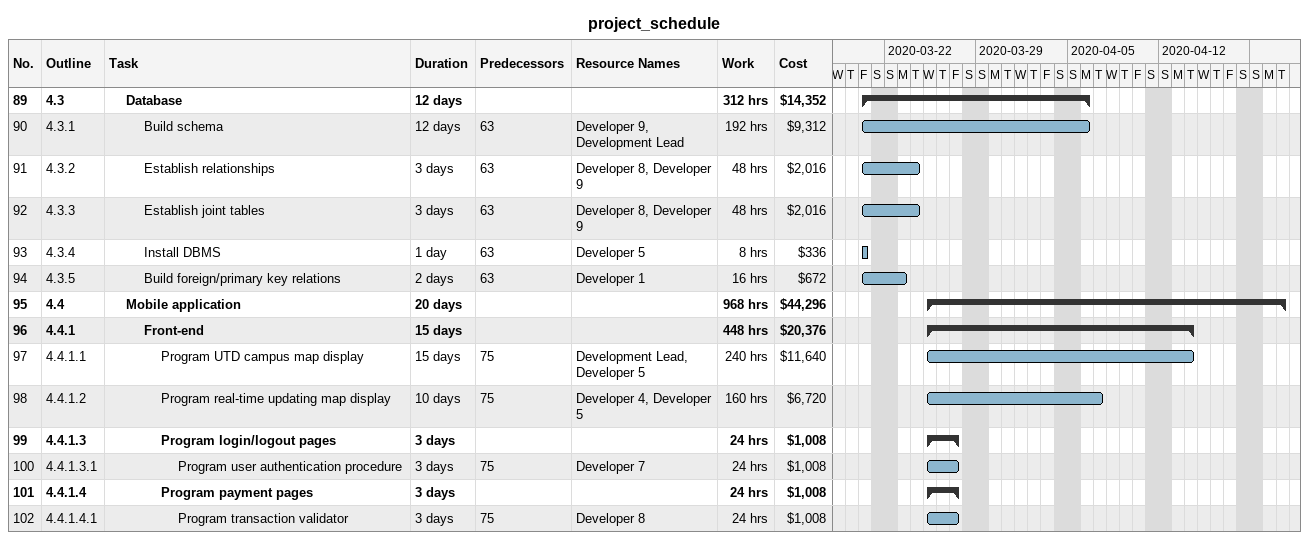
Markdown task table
project_schedule

| ID | WBS | Task | Duration | Start | Finish | Predecessors | Resources | Work (h) | Cost ($) |
|---|---|---|---|---|---|---|---|---|---|
| 89 | 4.3 | **Database** | 12d | 2020-03-20 | 2020-04-06 |  |  | 312 | 14352 |
| 90 | 4.3.1 | Build schema | 12d | 2020-03-20 | 2020-04-06 | 63 | Developer 9, Development Lead | 192 | 9312 |
| 91 | 4.3.2 | Establish relationships | 3d | 2020-03-20 | 2020-03-24 | 63 | Developer 8, Developer 9 | 48 | 2016 |
| 92 | 4.3.3 | Establish joint tables | 3d | 2020-03-20 | 2020-03-24 | 63 | Developer 8, Developer 9 | 48 | 2016 |
| 93 | 4.3.4 | Install DBMS | 1d | 2020-03-20 | 2020-03-20 | 63 | Developer 5 | 8 | 336 |
| 94 | 4.3.5 | Build foreign/primary key relations | 2d | 2020-03-20 | 2020-03-23 | 63 | Developer 1 | 16 | 672 |
| 95 | 4.4 | **Mobile application** | 20d | 2020-03-25 | 2020-04-21 |  |  | 968 | 44296 |
| 96 | 4.4.1 | **Front-end** | 15d | 2020-03-25 | 2020-04-14 |  |  | 448 | 20376 |
| 97 | 4.4.1.1 | Program UTD campus map display | 15d | 2020-03-25 | 2020-04-14 | 75 | Development Lead, Developer 5 | 240 | 11640 |
| 98 | 4.4.1.2 | Program real-time updating map display | 10d | 2020-03-25 | 2020-04-07 | 75 | Developer 4, Developer 5 | 160 | 6720 |
| 99 | 4.4.1.3 | **Program login/logout pages** | 3d | 2020-03-25 | 2020-03-27 |  |  | 24 | 1008 |
| 100 | 4.4.1.3.1 | Program user authentication procedure | 3d | 2020-03-25 | 2020-03-27 | 75 | Developer 7 | 24 | 1008 |
| 101 | 4.4.1.4 | **Program payment pages** | 3d | 2020-03-25 | 2020-03-27 |  |  | 24 | 1008 |
| 102 | 4.4.1.4.1 | Program transaction validator | 3d | 2020-03-25 | 2020-03-27 | 75 | Developer 8 | 24 | 1008 |
